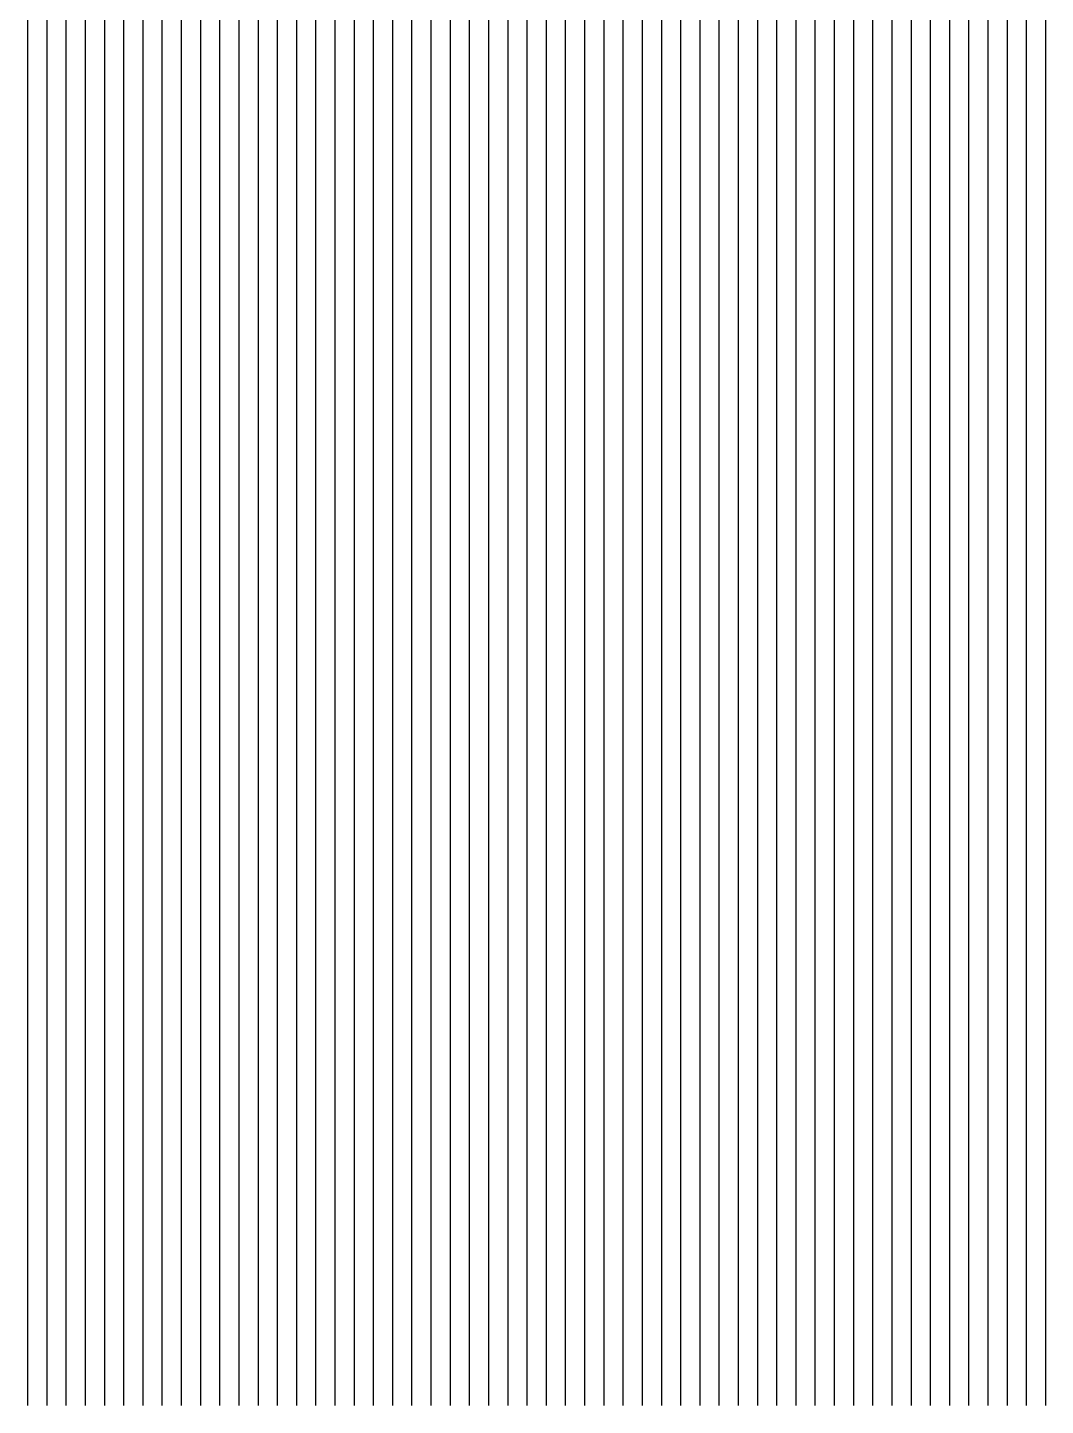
# Model space of a CAD drawing. Header units: millimetres. Extents: x -106 to 66, y -32 to 42.
# Drawn here: x 23 to 33.6, y -32.2 to -17.86 of the extents above; entities that cross this region are included whole.
import ezdxf

# ---------------------------------------------------------------- set-up
doc = ezdxf.new("R2010")
doc.units = ezdxf.units.MM
doc.layers.add('默认', color=18, linetype='Continuous', true_color=0x000000)

msp = doc.modelspace()

# ---------------------------------------------------------------- linework, layer by layer
at = {"layer": '默认'}
for points in [[(23, -0.621), (23, -32.2)], [(23.2, -0.65), (23.2, -32.2)], [(23.4, -0.681), (23.4, -32.2)], [(23.6, -0.715), (23.6, -32.2)], [(23.8, -0.752), (23.8, -32.2)], [(24, -0.792), (24, -32.2)], [(24.2, -0.837), (24.2, -32.2)], [(24.4, -0.887), (24.4, -32.2)], [(24.6, -0.943), (24.6, -32.2)], [(24.8, -1.005), (24.8, -32.2)], [(25, -1.075), (25, -32.2)], [(25.2, -1.153), (25.2, -32.2)], [(25.4, -1.24), (25.4, -32.2)], [(25.6, -1.34), (25.6, -32.2)], [(25.8, -1.453), (25.8, -32.2)], [(26, -1.604), (26, -32.2)], [(26.2, -1.738), (26.2, -32.2)], [(26.4, -1.88), (26.4, -32.2)], [(26.6, -2.051), (26.6, -32.2)], [(26.8, -2.252), (26.8, -32.2)], [(27, -2.464), (27, -32.2)], [(27.2, -2.689), (27.2, -32.2)], [(27.4, -2.931), (27.4, -32.2)], [(27.6, -3.18), (27.6, -32.2)], [(27.8, -3.44), (27.8, -32.2)], [(28, -3.71), (28, -32.2)], [(28.2, -3.99), (28.2, -32.2)], [(28.4, -4.278), (28.4, -32.2)], [(28.6, -4.575), (28.6, -32.2)], [(28.8, -4.881), (28.8, -32.2)], [(29, -5.195), (29, -32.2)], [(29.2, -5.517), (29.2, -32.2)], [(29.4, -5.847), (29.4, -32.2)], [(23, -6.176), (23, -32.2)], [(29.6, -6.184), (29.6, -32.2)], [(23.2, -6.363), (23.2, -32.2)], [(23.4, -6.558), (23.4, -32.2)], [(29.8, -6.527), (29.8, -32.2)], [(23.6, -6.763), (23.6, -32.2)], [(30, -6.877), (30, -32.2)], [(23.8, -6.978), (23.8, -32.2)], [(24, -7.203), (24, -32.2)], [(30.2, -7.233), (30.2, -32.2)], [(24.2, -7.438), (24.2, -32.2)], [(30.4, -7.592), (30.4, -32.2)], [(24.4, -7.682), (24.4, -32.2)], [(24.6, -7.936), (24.6, -32.2)], [(30.6, -7.955), (30.6, -32.2)], [(24.8, -8.197), (24.8, -32.2)], [(30.8, -8.319), (30.8, -32.2)], [(25, -8.466), (25, -32.2)], [(25.2, -8.741), (25.2, -32.2)], [(31, -8.683), (31, -32.2)], [(25.4, -9.022), (25.4, -32.2)], [(31.2, -9.046), (31.2, -32.2)], [(25.6, -9.307), (25.6, -32.2)], [(31.4, -9.406), (31.4, -32.2)], [(25.8, -9.595), (25.8, -32.2)], [(26, -9.887), (26, -32.2)], [(31.6, -9.761), (31.6, -32.2)], [(26.2, -10.179), (26.2, -32.2)], [(31.8, -10.108), (31.8, -32.2)], [(32, -10.445), (32, -32.2)], [(26.4, -10.473), (26.4, -32.2)], [(26.6, -10.766), (26.6, -32.2)], [(32.2, -10.771), (32.2, -32.2)], [(26.8, -11.057), (26.8, -32.2)], [(32.4, -11.083), (32.4, -32.2)], [(27, -11.346), (27, -32.2)], [(32.6, -11.381), (32.6, -32.2)], [(23, -11.607), (23, -32.2)], [(27.2, -11.631), (27.2, -32.2)], [(32.8, -11.662), (32.8, -32.2)], [(23.2, -11.819), (23.2, -32.2)], [(23.4, -12.031), (23.4, -32.2)], [(27.4, -11.912), (27.4, -32.2)], [(33, -11.928), (33, -32.2)], [(27.6, -12.186), (27.6, -32.2)], [(33.2, -12.178), (33.2, -32.2)], [(23.6, -12.242), (23.6, -32.2)], [(23.8, -12.452), (23.8, -32.2)], [(27.8, -12.452), (27.8, -32.2)], [(33.4, -12.413), (33.4, -32.2)], [(24, -12.66), (24, -32.2)], [(28, -12.708), (28, -32.2)], [(33.6, -12.634), (33.6, -32.2)], [(24.2, -12.865), (24.2, -32.2)], [(28.2, -12.953), (28.2, -32.2)], [(24.4, -13.066), (24.4, -32.2)], [(28.4, -13.186), (28.4, -32.2)], [(24.6, -13.264), (24.6, -32.2)], [(24.8, -13.457), (24.8, -32.2)], [(28.6, -13.406), (28.6, -32.2)], [(28.8, -13.615), (28.8, -32.2)], [(25, -13.645), (25, -32.2)], [(25.2, -13.827), (25.2, -32.2)], [(29, -13.813), (29, -32.2)], [(25.4, -14.004), (25.4, -32.2)], [(29.2, -14), (29.2, -32.2)], [(25.6, -14.175), (25.6, -32.2)], [(29.4, -14.179), (29.4, -32.2)], [(25.8, -14.34), (25.8, -32.2)], [(29.6, -14.348), (29.6, -32.2)], [(26, -14.499), (26, -32.2)], [(29.8, -14.508), (29.8, -32.2)], [(23, -14.765), (23, -32.2)], [(26.2, -14.651), (26.2, -32.2)], [(30, -14.661), (30, -32.2)], [(23.2, -14.9), (23.2, -32.2)], [(26.4, -14.799), (26.4, -32.2)], [(30.2, -14.807), (30.2, -32.2)], [(23.4, -15.032), (23.4, -32.2)], [(26.6, -14.94), (26.6, -32.2)], [(30.4, -14.946), (30.4, -32.2)], [(23.6, -15.16), (23.6, -32.2)], [(26.8, -15.076), (26.8, -32.2)], [(30.6, -15.079), (30.6, -32.2)], [(23.8, -15.284), (23.8, -32.2)], [(27, -15.207), (27, -32.2)], [(27.2, -15.332), (27.2, -32.2)], [(30.8, -15.206), (30.8, -32.2)], [(31, -15.328), (31, -32.2)], [(24, -15.405), (24, -32.2)], [(27.4, -15.453), (27.4, -32.2)], [(31.2, -15.444), (31.2, -32.2)], [(24.2, -15.523), (24.2, -32.2)], [(27.6, -15.568), (27.6, -32.2)], [(31.4, -15.556), (31.4, -32.2)], [(24.4, -15.637), (24.4, -32.2)], [(24.6, -15.748), (24.6, -32.2)], [(27.8, -15.68), (27.8, -32.2)], [(31.6, -15.663), (31.6, -32.2)], [(31.8, -15.765), (31.8, -32.2)], [(24.8, -15.855), (24.8, -32.2)], [(28, -15.787), (28, -32.2)], [(28.2, -15.89), (28.2, -32.2)], [(32, -15.863), (32, -32.2)], [(25, -15.959), (25, -32.2)], [(25.2, -16.061), (25.2, -32.2)], [(28.4, -15.989), (28.4, -32.2)], [(32.2, -15.958), (32.2, -32.2)], [(32.4, -16.048), (32.4, -32.2)], [(25.4, -16.159), (25.4, -32.2)], [(28.6, -16.085), (28.6, -32.2)], [(28.8, -16.177), (28.8, -32.2)], [(32.6, -16.135), (32.6, -32.2)], [(25.6, -16.255), (25.6, -32.2)], [(25.8, -16.347), (25.8, -32.2)], [(29, -16.267), (29, -32.2)], [(32.8, -16.218), (32.8, -32.2)], [(33, -16.299), (33, -32.2)], [(26, -16.438), (26, -32.2)], [(29.2, -16.353), (29.2, -32.2)], [(29.4, -16.437), (29.4, -32.2)], [(33.2, -16.376), (33.2, -32.2)], [(33.4, -16.45), (33.4, -32.2)], [(23, -16.523), (23, -32.2)], [(23.2, -16.616), (23.2, -32.2)], [(26.2, -16.526), (26.2, -32.2)], [(26.4, -16.611), (26.4, -32.2)], [(29.6, -16.518), (29.6, -32.2)], [(29.8, -16.597), (29.8, -32.2)], [(33.6, -16.522), (33.6, -32.2)], [(23.4, -16.707), (23.4, -32.2)], [(26.6, -16.695), (26.6, -32.2)], [(26.8, -16.776), (26.8, -32.2)], [(30, -16.674), (30, -32.2)], [(30.2, -16.748), (30.2, -32.2)], [(23.6, -16.796), (23.6, -32.2)], [(23.8, -16.883), (23.8, -32.2)], [(27, -16.856), (27, -32.2)], [(30.4, -16.82), (30.4, -32.2)], [(30.6, -16.89), (30.6, -32.2)], [(24, -16.969), (24, -32.2)], [(24.2, -17.053), (24.2, -32.2)], [(27.2, -16.933), (27.2, -32.2)], [(27.4, -17.009), (27.4, -32.2)], [(30.8, -16.959), (30.8, -32.2)], [(31, -17.025), (31, -32.2)], [(24.4, -17.135), (24.4, -32.2)], [(27.6, -17.083), (27.6, -32.2)], [(27.8, -17.156), (27.8, -32.2)], [(31.2, -17.09), (31.2, -32.2)], [(31.4, -17.153), (31.4, -32.2)], [(24.6, -17.216), (24.6, -32.2)], [(24.8, -17.296), (24.8, -32.2)], [(28, -17.227), (28, -32.2)], [(28.2, -17.297), (28.2, -32.2)], [(31.6, -17.214), (31.6, -32.2)], [(31.8, -17.273), (31.8, -32.2)], [(32, -17.331), (32, -32.2)], [(25, -17.374), (25, -32.2)], [(25.2, -17.451), (25.2, -32.2)], [(28.4, -17.365), (28.4, -32.2)], [(28.6, -17.432), (28.6, -32.2)], [(32.2, -17.388), (32.2, -32.2)], [(32.4, -17.443), (32.4, -32.2)], [(25.4, -17.527), (25.4, -32.2)], [(25.6, -17.602), (25.6, -32.2)], [(28.8, -17.497), (28.8, -32.2)], [(29, -17.562), (29, -32.2)], [(29.2, -17.625), (29.2, -32.2)], [(32.6, -17.496), (32.6, -32.2)], [(32.8, -17.549), (32.8, -32.2)], [(33, -17.599), (33, -32.2)], [(25.8, -17.675), (25.8, -32.2)], [(26, -17.748), (26, -32.2)], [(29.4, -17.687), (29.4, -32.2)], [(29.6, -17.748), (29.6, -32.2)], [(33.2, -17.649), (33.2, -32.2)], [(33.4, -17.697), (33.4, -32.2)], [(33.6, -17.744), (33.6, -32.2)], [(23, -17.884), (23, -32.2)], [(26.2, -17.819), (26.2, -32.2)], [(26.4, -17.889), (26.4, -32.2)], [(29.8, -17.808), (29.8, -32.2)], [(30, -17.867), (30, -32.2)], [(30.2, -17.924), (30.2, -32.2)], [(23.2, -17.966), (23.2, -32.2)], [(23.4, -18.047), (23.4, -32.2)], [(26.6, -17.959), (26.6, -32.2)], [(26.8, -18.027), (26.8, -32.2)], [(30.4, -17.981), (30.4, -32.2)], [(30.6, -18.036), (30.6, -32.2)], [(23.6, -18.126), (23.6, -32.2)], [(23.8, -18.205), (23.8, -32.2)], [(27, -18.095), (27, -32.2)], [(27.2, -18.161), (27.2, -32.2)], [(30.8, -18.091), (30.8, -32.2)], [(31, -18.145), (31, -32.2)], [(31.2, -18.197), (31.2, -32.2)], [(24, -18.282), (24, -32.2)], [(27.4, -18.227), (27.4, -32.2)], [(27.6, -18.291), (27.6, -32.2)], [(27.8, -18.355), (27.8, -32.2)], [(31.4, -18.249), (31.4, -32.2)], [(31.6, -18.299), (31.6, -32.2)], [(31.8, -18.349), (31.8, -32.2)], [(24.2, -18.359), (24.2, -32.2)], [(24.4, -18.434), (24.4, -32.2)], [(28, -18.417), (28, -32.2)], [(28.2, -18.479), (28.2, -32.2)], [(32, -18.398), (32, -32.2)], [(32.2, -18.445), (32.2, -32.2)], [(32.4, -18.492), (32.4, -32.2)], [(24.6, -18.508), (24.6, -32.2)], [(24.8, -18.582), (24.8, -32.2)], [(28.4, -18.539), (28.4, -32.2)], [(28.6, -18.599), (28.6, -32.2)], [(32.6, -18.537), (32.6, -32.2)], [(32.8, -18.581), (32.8, -32.2)], [(33, -18.625), (33, -32.2)], [(25, -18.654), (25, -32.2)], [(25.2, -18.725), (25.2, -32.2)], [(28.8, -18.657), (28.8, -32.2)], [(29, -18.715), (29, -32.2)], [(29.2, -18.771), (29.2, -32.2)], [(33.2, -18.667), (33.2, -32.2)], [(33.4, -18.708), (33.4, -32.2)], [(33.6, -18.748), (33.6, -32.2)], [(25.4, -18.795), (25.4, -32.2)], [(25.6, -18.863), (25.6, -32.2)], [(29.4, -18.827), (29.4, -32.2)], [(29.6, -18.881), (29.6, -32.2)], [(25.8, -18.931), (25.8, -32.2)], [(26, -18.998), (26, -32.2)], [(26.2, -19.063), (26.2, -32.2)], [(29.8, -18.934), (29.8, -32.2)], [(30, -18.986), (30, -32.2)], [(30.2, -19.037), (30.2, -32.2)], [(26.4, -19.127), (26.4, -32.2)], [(26.6, -19.19), (26.6, -32.2)], [(30.4, -19.088), (30.4, -32.2)], [(30.6, -19.137), (30.6, -32.2)], [(30.8, -19.185), (30.8, -32.2)], [(23, -19.235), (23, -32.2)], [(23.2, -19.31), (23.2, -32.2)], [(26.8, -19.252), (26.8, -32.2)], [(27, -19.313), (27, -32.2)], [(31, -19.232), (31, -32.2)], [(31.2, -19.277), (31.2, -32.2)], [(31.4, -19.322), (31.4, -32.2)], [(23.4, -19.385), (23.4, -32.2)], [(23.6, -19.458), (23.6, -32.2)], [(27.2, -19.373), (27.2, -32.2)], [(27.4, -19.432), (27.4, -32.2)], [(27.6, -19.489), (27.6, -32.2)], [(31.6, -19.366), (31.6, -32.2)], [(31.8, -19.409), (31.8, -32.2)], [(32, -19.45), (32, -32.2)], [(32.2, -19.491), (32.2, -32.2)], [(23.8, -19.53), (23.8, -32.2)], [(24, -19.6), (24, -32.2)], [(27.8, -19.546), (27.8, -32.2)], [(28, -19.601), (28, -32.2)], [(32.4, -19.531), (32.4, -32.2)], [(32.6, -19.569), (32.6, -32.2)], [(32.8, -19.607), (32.8, -32.2)], [(33, -19.643), (33, -32.2)], [(24.2, -19.67), (24.2, -32.2)], [(24.4, -19.738), (24.4, -32.2)], [(28.2, -19.655), (28.2, -32.2)], [(28.4, -19.708), (28.4, -32.2)], [(28.6, -19.76), (28.6, -32.2)], [(33.2, -19.678), (33.2, -32.2)], [(33.4, -19.712), (33.4, -32.2)], [(33.6, -19.745), (33.6, -32.2)], [(24.6, -19.805), (24.6, -32.2)], [(24.8, -19.87), (24.8, -32.2)], [(28.8, -19.811), (28.8, -32.2)], [(29, -19.861), (29, -32.2)], [(29.2, -19.91), (29.2, -32.2)], [(25, -19.935), (25, -32.2)], [(25.2, -19.998), (25.2, -32.2)], [(25.4, -20.06), (25.4, -32.2)], [(29.4, -19.957), (29.4, -32.2)], [(29.6, -20.004), (29.6, -32.2)], [(29.8, -20.05), (29.8, -32.2)], [(25.6, -20.121), (25.6, -32.2)], [(25.8, -20.18), (25.8, -32.2)], [(30, -20.094), (30, -32.2)], [(30.2, -20.138), (30.2, -32.2)], [(30.4, -20.18), (30.4, -32.2)], [(26, -20.239), (26, -32.2)], [(26.2, -20.296), (26.2, -32.2)], [(26.4, -20.352), (26.4, -32.2)], [(30.6, -20.221), (30.6, -32.2)], [(30.8, -20.262), (30.8, -32.2)], [(31, -20.301), (31, -32.2)], [(31.2, -20.339), (31.2, -32.2)], [(26.6, -20.407), (26.6, -32.2)], [(26.8, -20.461), (26.8, -32.2)], [(31.4, -20.376), (31.4, -32.2)], [(31.6, -20.412), (31.6, -32.2)], [(31.8, -20.447), (31.8, -32.2)], [(32, -20.481), (32, -32.2)], [(23, -20.575), (23, -32.2)], [(23.2, -20.642), (23.2, -32.2)], [(27, -20.513), (27, -32.2)], [(27.2, -20.564), (27.2, -32.2)], [(27.4, -20.615), (27.4, -32.2)], [(32.2, -20.514), (32.2, -32.2)], [(32.4, -20.546), (32.4, -32.2)], [(32.6, -20.577), (32.6, -32.2)], [(32.8, -20.607), (32.8, -32.2)], [(33, -20.636), (33, -32.2)], [(23.4, -20.707), (23.4, -32.2)], [(23.6, -20.771), (23.6, -32.2)], [(27.6, -20.664), (27.6, -32.2)], [(27.8, -20.712), (27.8, -32.2)], [(28, -20.759), (28, -32.2)], [(33.2, -20.663), (33.2, -32.2)], [(33.4, -20.69), (33.4, -32.2)], [(33.6, -20.715), (33.6, -32.2)], [(23.8, -20.834), (23.8, -32.2)], [(24, -20.896), (24, -32.2)], [(28.2, -20.804), (28.2, -32.2)], [(28.4, -20.849), (28.4, -32.2)], [(28.6, -20.893), (28.6, -32.2)], [(28.8, -20.935), (28.8, -32.2)], [(24.2, -20.956), (24.2, -32.2)], [(24.4, -21.015), (24.4, -32.2)], [(24.6, -21.073), (24.6, -32.2)], [(29, -20.977), (29, -32.2)], [(29.2, -21.017), (29.2, -32.2)], [(29.4, -21.057), (29.4, -32.2)], [(24.8, -21.129), (24.8, -32.2)], [(25, -21.184), (25, -32.2)], [(29.6, -21.095), (29.6, -32.2)], [(29.8, -21.132), (29.8, -32.2)], [(30, -21.168), (30, -32.2)], [(30.2, -21.204), (30.2, -32.2)], [(25.2, -21.238), (25.2, -32.2)], [(25.4, -21.291), (25.4, -32.2)], [(25.6, -21.343), (25.6, -32.2)], [(30.4, -21.238), (30.4, -32.2)], [(30.6, -21.271), (30.6, -32.2)], [(30.8, -21.303), (30.8, -32.2)], [(31, -21.334), (31, -32.2)], [(31.2, -21.364), (31.2, -32.2)], [(25.8, -21.393), (25.8, -32.2)], [(26, -21.443), (26, -32.2)], [(26.2, -21.491), (26.2, -32.2)], [(31.4, -21.393), (31.4, -32.2)], [(31.6, -21.421), (31.6, -32.2)], [(31.8, -21.448), (31.8, -32.2)], [(32, -21.474), (32, -32.2)], [(32.2, -21.499), (32.2, -32.2)], [(26.4, -21.537), (26.4, -32.2)], [(26.6, -21.583), (26.6, -32.2)], [(26.8, -21.628), (26.8, -32.2)], [(32.4, -21.523), (32.4, -32.2)], [(32.6, -21.546), (32.6, -32.2)], [(32.8, -21.568), (32.8, -32.2)], [(33, -21.589), (33, -32.2)], [(33.2, -21.608), (33.2, -32.2)], [(33.4, -21.627), (33.4, -32.2)], [(33.6, -21.645), (33.6, -32.2)], [(27, -21.671), (27, -32.2)], [(27.2, -21.714), (27.2, -32.2)], [(27.4, -21.755), (27.4, -32.2)], [(27.6, -21.795), (27.6, -32.2)], [(23, -21.869), (23, -32.2)], [(23.2, -21.925), (23.2, -32.2)], [(27.8, -21.834), (27.8, -32.2)], [(28, -21.872), (28, -32.2)], [(28.2, -21.909), (28.2, -32.2)], [(23.4, -21.981), (23.4, -32.2)], [(23.6, -22.035), (23.6, -32.2)], [(28.4, -21.945), (28.4, -32.2)], [(28.6, -21.98), (28.6, -32.2)], [(28.8, -22.013), (28.8, -32.2)], [(29, -22.046), (29, -32.2)], [(29.2, -22.078), (29.2, -32.2)], [(23.8, -22.088), (23.8, -32.2)], [(24, -22.14), (24, -32.2)], [(24.2, -22.19), (24.2, -32.2)], [(29.4, -22.109), (29.4, -32.2)], [(29.6, -22.138), (29.6, -32.2)], [(29.8, -22.167), (29.8, -32.2)], [(30, -22.195), (30, -32.2)], [(30.2, -22.221), (30.2, -32.2)], [(24.4, -22.239), (24.4, -32.2)], [(24.6, -22.287), (24.6, -32.2)], [(24.8, -22.334), (24.8, -32.2)], [(30.4, -22.247), (30.4, -32.2)], [(30.6, -22.272), (30.6, -32.2)], [(30.8, -22.295), (30.8, -32.2)], [(31, -22.318), (31, -32.2)], [(31.2, -22.34), (31.2, -32.2)], [(31.4, -22.36), (31.4, -32.2)], [(25, -22.38), (25, -32.2)], [(25.2, -22.424), (25.2, -32.2)], [(25.4, -22.467), (25.4, -32.2)], [(25.6, -22.509), (25.6, -32.2)], [(31.6, -22.38), (31.6, -32.2)], [(31.8, -22.399), (31.8, -32.2)], [(32, -22.417), (32, -32.2)], [(32.2, -22.433), (32.2, -32.2)], [(32.4, -22.449), (32.4, -32.2)], [(32.6, -22.464), (32.6, -32.2)], [(32.8, -22.477), (32.8, -32.2)], [(33, -22.49), (33, -32.2)], [(33.2, -22.502), (33.2, -32.2)], [(33.4, -22.512), (33.4, -32.2)], [(25.8, -22.55), (25.8, -32.2)], [(26, -22.59), (26, -32.2)], [(26.2, -22.628), (26.2, -32.2)], [(33.6, -22.522), (33.6, -32.2)], [(26.4, -22.666), (26.4, -32.2)], [(26.6, -22.702), (26.6, -32.2)], [(26.8, -22.737), (26.8, -32.2)], [(27, -22.772), (27, -32.2)], [(27.2, -22.805), (27.2, -32.2)], [(27.4, -22.837), (27.4, -32.2)], [(27.6, -22.868), (27.6, -32.2)], [(27.8, -22.898), (27.8, -32.2)], [(28, -22.927), (28, -32.2)], [(28.2, -22.954), (28.2, -32.2)], [(28.4, -22.981), (28.4, -32.2)], [(28.6, -23.007), (28.6, -32.2)], [(28.8, -23.032), (28.8, -32.2)], [(29, -23.056), (29, -32.2)], [(29.2, -23.079), (29.2, -32.2)], [(23, -23.091), (23, -32.2)], [(23.2, -23.138), (23.2, -32.2)], [(23.4, -23.183), (23.4, -32.2)], [(23.6, -23.227), (23.6, -32.2)], [(29.4, -23.101), (29.4, -32.2)], [(29.6, -23.122), (29.6, -32.2)], [(29.8, -23.141), (29.8, -32.2)], [(30, -23.16), (30, -32.2)], [(30.2, -23.178), (30.2, -32.2)], [(30.4, -23.195), (30.4, -32.2)], [(30.6, -23.211), (30.6, -32.2)], [(30.8, -23.226), (30.8, -32.2)], [(23.8, -23.27), (23.8, -32.2)], [(24, -23.312), (24, -32.2)], [(24.2, -23.353), (24.2, -32.2)], [(31, -23.241), (31, -32.2)], [(31.2, -23.254), (31.2, -32.2)], [(31.4, -23.266), (31.4, -32.2)], [(31.6, -23.277), (31.6, -32.2)], [(31.8, -23.287), (31.8, -32.2)], [(32, -23.297), (32, -32.2)], [(32.2, -23.305), (32.2, -32.2)], [(32.4, -23.312), (32.4, -32.2)], [(32.6, -23.318), (32.6, -32.2)], [(32.8, -23.324), (32.8, -32.2)], [(33, -23.328), (33, -32.2)], [(33.2, -23.332), (33.2, -32.2)], [(33.4, -23.334), (33.4, -32.2)], [(33.6, -23.335), (33.6, -32.2)], [(24.4, -23.392), (24.4, -32.2)], [(24.6, -23.43), (24.6, -32.2)], [(24.8, -23.467), (24.8, -32.2)], [(25, -23.503), (25, -32.2)], [(25.2, -23.538), (25.2, -32.2)], [(25.4, -23.571), (25.4, -32.2)], [(25.6, -23.604), (25.6, -32.2)], [(25.8, -23.635), (25.8, -32.2)], [(26, -23.665), (26, -32.2)], [(26.2, -23.694), (26.2, -32.2)], [(26.4, -23.723), (26.4, -32.2)], [(26.6, -23.75), (26.6, -32.2)], [(26.8, -23.775), (26.8, -32.2)], [(27, -23.8), (27, -32.2)], [(27.2, -23.824), (27.2, -32.2)], [(27.4, -23.847), (27.4, -32.2)], [(27.6, -23.869), (27.6, -32.2)], [(27.8, -23.889), (27.8, -32.2)], [(28, -23.909), (28, -32.2)], [(28.2, -23.928), (28.2, -32.2)], [(28.4, -23.946), (28.4, -32.2)], [(28.6, -23.962), (28.6, -32.2)], [(28.8, -23.978), (28.8, -32.2)], [(29, -23.993), (29, -32.2)], [(29.2, -24.007), (29.2, -32.2)], [(29.4, -24.02), (29.4, -32.2)], [(29.6, -24.032), (29.6, -32.2)], [(29.8, -24.043), (29.8, -32.2)], [(30, -24.053), (30, -32.2)], [(30.2, -24.062), (30.2, -32.2)], [(30.4, -24.07), (30.4, -32.2)], [(30.6, -24.077), (30.6, -32.2)], [(30.8, -24.083), (30.8, -32.2)], [(31, -24.089), (31, -32.2)], [(33, -24.09), (33, -32.2)], [(33.2, -24.085), (33.2, -32.2)], [(33.4, -24.079), (33.4, -32.2)], [(33.6, -24.072), (33.6, -32.2)], [(23, -24.225), (23, -32.2)], [(31.2, -24.093), (31.2, -32.2)], [(31.4, -24.097), (31.4, -32.2)], [(31.6, -24.099), (31.6, -32.2)], [(31.8, -24.101), (31.8, -32.2)], [(32, -24.101), (32, -32.2)], [(32.2, -24.101), (32.2, -32.2)], [(32.4, -24.1), (32.4, -32.2)], [(32.6, -24.097), (32.6, -32.2)], [(32.8, -24.094), (32.8, -32.2)], [(23.2, -24.262), (23.2, -32.2)], [(23.4, -24.298), (23.4, -32.2)], [(23.6, -24.332), (23.6, -32.2)], [(23.8, -24.365), (23.8, -32.2)], [(24, -24.397), (24, -32.2)], [(24.2, -24.428), (24.2, -32.2)], [(24.4, -24.458), (24.4, -32.2)], [(24.6, -24.487), (24.6, -32.2)], [(24.8, -24.514), (24.8, -32.2)], [(25, -24.54), (25, -32.2)], [(25.2, -24.566), (25.2, -32.2)], [(25.4, -24.59), (25.4, -32.2)], [(25.6, -24.613), (25.6, -32.2)], [(25.8, -24.635), (25.8, -32.2)], [(26, -24.656), (26, -32.2)], [(26.2, -24.675), (26.2, -32.2)], [(26.4, -24.694), (26.4, -32.2)], [(26.6, -24.712), (26.6, -32.2)], [(26.8, -24.728), (26.8, -32.2)], [(27, -24.744), (27, -32.2)], [(27.2, -24.759), (27.2, -32.2)], [(27.4, -24.772), (27.4, -32.2)], [(27.6, -24.785), (27.6, -32.2)], [(27.8, -24.796), (27.8, -32.2)], [(28, -24.807), (28, -32.2)], [(32.4, -24.801), (32.4, -32.2)], [(32.6, -24.79), (32.6, -32.2)], [(32.8, -24.779), (32.8, -32.2)], [(33, -24.766), (33, -32.2)], [(33.2, -24.752), (33.2, -32.2)], [(33.4, -24.738), (33.4, -32.2)], [(33.6, -24.723), (33.6, -32.2)], [(28.2, -24.816), (28.2, -32.2)], [(28.4, -24.825), (28.4, -32.2)], [(28.6, -24.833), (28.6, -32.2)], [(28.8, -24.839), (28.8, -32.2)], [(29, -24.845), (29, -32.2)], [(29.2, -24.85), (29.2, -32.2)], [(29.4, -24.854), (29.4, -32.2)], [(29.6, -24.857), (29.6, -32.2)], [(29.8, -24.859), (29.8, -32.2)], [(30, -24.86), (30, -32.2)], [(30.2, -24.86), (30.2, -32.2)], [(30.4, -24.859), (30.4, -32.2)], [(30.6, -24.857), (30.6, -32.2)], [(30.8, -24.855), (30.8, -32.2)], [(31, -24.851), (31, -32.2)], [(31.2, -24.847), (31.2, -32.2)], [(31.4, -24.841), (31.4, -32.2)], [(31.6, -24.835), (31.6, -32.2)], [(31.8, -24.828), (31.8, -32.2)], [(32, -24.82), (32, -32.2)], [(32.2, -24.811), (32.2, -32.2)], [(23, -25.255), (23, -32.2)], [(23.2, -25.282), (23.2, -32.2)], [(23.4, -25.309), (23.4, -32.2)], [(23.6, -25.334), (23.6, -32.2)], [(23.8, -25.358), (23.8, -32.2)], [(24, -25.38), (24, -32.2)], [(32.8, -25.373), (32.8, -32.2)], [(33, -25.353), (33, -32.2)], [(33.2, -25.331), (33.2, -32.2)], [(33.4, -25.309), (33.4, -32.2)], [(33.6, -25.285), (33.6, -32.2)], [(24.2, -25.402), (24.2, -32.2)], [(24.4, -25.423), (24.4, -32.2)], [(24.6, -25.442), (24.6, -32.2)], [(24.8, -25.46), (24.8, -32.2)], [(25, -25.477), (25, -32.2)], [(25.2, -25.493), (25.2, -32.2)], [(25.4, -25.508), (25.4, -32.2)], [(25.6, -25.522), (25.6, -32.2)], [(31, -25.521), (31, -32.2)], [(31.2, -25.508), (31.2, -32.2)], [(31.4, -25.494), (31.4, -32.2)], [(31.6, -25.479), (31.6, -32.2)], [(31.8, -25.464), (31.8, -32.2)], [(32, -25.448), (32, -32.2)], [(32.2, -25.43), (32.2, -32.2)], [(32.4, -25.412), (32.4, -32.2)], [(32.6, -25.393), (32.6, -32.2)], [(25.8, -25.535), (25.8, -32.2)], [(26, -25.547), (26, -32.2)], [(26.2, -25.558), (26.2, -32.2)], [(26.4, -25.567), (26.4, -32.2)], [(26.6, -25.576), (26.6, -32.2)], [(26.8, -25.583), (26.8, -32.2)], [(27, -25.59), (27, -32.2)], [(27.2, -25.595), (27.2, -32.2)], [(27.4, -25.6), (27.4, -32.2)], [(27.6, -25.604), (27.6, -32.2)], [(27.8, -25.606), (27.8, -32.2)], [(28, -25.608), (28, -32.2)], [(28.2, -25.608), (28.2, -32.2)], [(28.4, -25.608), (28.4, -32.2)], [(28.6, -25.607), (28.6, -32.2)], [(28.8, -25.605), (28.8, -32.2)], [(29, -25.602), (29, -32.2)], [(29.2, -25.598), (29.2, -32.2)], [(29.4, -25.593), (29.4, -32.2)], [(29.6, -25.587), (29.6, -32.2)], [(29.8, -25.58), (29.8, -32.2)], [(30, -25.572), (30, -32.2)], [(30.2, -25.564), (30.2, -32.2)], [(30.4, -25.554), (30.4, -32.2)], [(30.6, -25.544), (30.6, -32.2)], [(30.8, -25.533), (30.8, -32.2)], [(33.4, -25.788), (33.4, -32.2)], [(33.6, -25.757), (33.6, -32.2)], [(32.2, -25.955), (32.2, -32.2)], [(32.4, -25.929), (32.4, -32.2)], [(32.6, -25.903), (32.6, -32.2)], [(32.8, -25.875), (32.8, -32.2)], [(33, -25.847), (33, -32.2)], [(33.2, -25.818), (33.2, -32.2)], [(31, -26.093), (31, -32.2)], [(31.2, -26.072), (31.2, -32.2)], [(31.4, -26.05), (31.4, -32.2)], [(31.6, -26.028), (31.6, -32.2)], [(31.8, -26.004), (31.8, -32.2)], [(32, -25.98), (32, -32.2)], [(23, -26.163), (23, -32.2)], [(23.2, -26.182), (23.2, -32.2)], [(23.4, -26.2), (23.4, -32.2)], [(23.6, -26.216), (23.6, -32.2)], [(23.8, -26.232), (23.8, -32.2)], [(29.2, -26.243), (29.2, -32.2)], [(29.4, -26.229), (29.4, -32.2)], [(29.6, -26.215), (29.6, -32.2)], [(29.8, -26.2), (29.8, -32.2)], [(30, -26.185), (30, -32.2)], [(30.2, -26.168), (30.2, -32.2)], [(30.4, -26.15), (30.4, -32.2)], [(30.6, -26.132), (30.6, -32.2)], [(30.8, -26.113), (30.8, -32.2)], [(33.2, -26.211), (33.2, -32.2)], [(33.4, -26.174), (33.4, -32.2)], [(33.6, -26.136), (33.6, -32.2)], [(24, -26.246), (24, -32.2)], [(24.2, -26.259), (24.2, -32.2)], [(24.4, -26.271), (24.4, -32.2)], [(24.6, -26.282), (24.6, -32.2)], [(24.8, -26.291), (24.8, -32.2)], [(25, -26.3), (25, -32.2)], [(25.2, -26.307), (25.2, -32.2)], [(25.4, -26.313), (25.4, -32.2)], [(25.6, -26.319), (25.6, -32.2)], [(25.8, -26.323), (25.8, -32.2)], [(26, -26.326), (26, -32.2)], [(26.2, -26.328), (26.2, -32.2)], [(26.4, -26.33), (26.4, -32.2)], [(26.6, -26.33), (26.6, -32.2)], [(26.8, -26.329), (26.8, -32.2)], [(27, -26.327), (27, -32.2)], [(27.2, -26.324), (27.2, -32.2)], [(27.4, -26.32), (27.4, -32.2)], [(27.6, -26.315), (27.6, -32.2)], [(27.8, -26.309), (27.8, -32.2)], [(28, -26.303), (28, -32.2)], [(28.2, -26.295), (28.2, -32.2)], [(28.4, -26.286), (28.4, -32.2)], [(28.6, -26.277), (28.6, -32.2)], [(28.8, -26.266), (28.8, -32.2)], [(29, -26.255), (29, -32.2)], [(32.2, -26.382), (32.2, -32.2)], [(32.4, -26.349), (32.4, -32.2)], [(32.6, -26.316), (32.6, -32.2)], [(32.8, -26.282), (32.8, -32.2)], [(33, -26.246), (33, -32.2)], [(33.4, -26.342), (33.4, -32.2)], [(33.6, -26.278), (33.6, -32.2)], [(31.4, -26.506), (31.4, -32.2)], [(31.6, -26.476), (31.6, -32.2)], [(31.8, -26.446), (31.8, -32.2)], [(32, -26.414), (32, -32.2)], [(33, -26.468), (33, -32.2)], [(33.2, -26.405), (33.2, -32.2)], [(33.2, -26.507), (33.2, -32.2)], [(33.4, -26.464), (33.4, -32.2)], [(33.6, -26.421), (33.6, -32.2)], [(30.2, -26.667), (30.2, -32.2)], [(30.4, -26.642), (30.4, -32.2)], [(30.6, -26.617), (30.6, -32.2)], [(30.8, -26.59), (30.8, -32.2)], [(31, -26.563), (31, -32.2)], [(31.2, -26.535), (31.2, -32.2)], [(32.4, -26.652), (32.4, -32.2)], [(32.4, -26.67), (32.4, -32.2)], [(32.6, -26.592), (32.6, -32.2)], [(32.6, -26.631), (32.6, -32.2)], [(32.8, -26.53), (32.8, -32.2)], [(32.8, -26.59), (32.8, -32.2)], [(33, -26.549), (33, -32.2)], [(33.4, -26.64), (33.4, -32.2)], [(33.4, -26.659), (33.4, -32.2)], [(33.6, -26.58), (33.6, -32.2)], [(33.6, -26.61), (33.6, -32.2)], [(29, -26.799), (29, -32.2)], [(29.2, -26.779), (29.2, -32.2)], [(29.4, -26.758), (29.4, -32.2)], [(29.6, -26.737), (29.6, -32.2)], [(29.8, -26.715), (29.8, -32.2)], [(30, -26.691), (30, -32.2)], [(31.8, -26.785), (31.8, -32.2)], [(32, -26.748), (32, -32.2)], [(32, -26.772), (32, -32.2)], [(32.2, -26.709), (32.2, -32.2)], [(32.2, -26.712), (32.2, -32.2)], [(32.8, -26.8), (32.8, -32.2)], [(32.8, -26.816), (32.8, -32.2)], [(33, -26.754), (33, -32.2)], [(33, -26.758), (33, -32.2)], [(33.2, -26.699), (33.2, -32.2)], [(33.2, -26.706), (33.2, -32.2)], [(33.2, -26.81), (33.2, -32.2)], [(33.2, -26.816), (33.2, -32.2)], [(33.4, -26.757), (33.4, -32.2)], [(33.4, -26.76), (33.4, -32.2)], [(33.6, -26.704), (33.6, -32.2)], [(33.6, -26.705), (33.6, -32.2)], [(23, -26.939), (23, -32.2)], [(23.2, -26.95), (23.2, -32.2)], [(26.8, -26.957), (26.8, -32.2)], [(27, -26.947), (27, -32.2)], [(27.2, -26.936), (27.2, -32.2)], [(27.4, -26.925), (27.4, -32.2)], [(27.6, -26.912), (27.6, -32.2)], [(27.8, -26.899), (27.8, -32.2)], [(28, -26.885), (28, -32.2)], [(28.2, -26.869), (28.2, -32.2)], [(28.4, -26.853), (28.4, -32.2)], [(28.6, -26.836), (28.6, -32.2)], [(28.8, -26.818), (28.8, -32.2)], [(31, -26.928), (31, -32.2)], [(31.2, -26.894), (31.2, -32.2)], [(31.4, -26.858), (31.4, -32.2)], [(31.4, -26.946), (31.4, -32.2)], [(31.6, -26.822), (31.6, -32.2)], [(31.6, -26.889), (31.6, -32.2)], [(31.8, -26.831), (31.8, -32.2)], [(32.2, -26.936), (32.2, -32.2)], [(32.4, -26.891), (32.4, -32.2)], [(32.4, -26.93), (32.4, -32.2)], [(32.6, -26.846), (32.6, -32.2)], [(32.6, -26.873), (32.6, -32.2)], [(32.8, -26.912), (32.8, -32.2)], [(32.8, -26.926), (32.8, -32.2)], [(33, -26.861), (33, -32.2)], [(33, -26.871), (33, -32.2)], [(23.4, -26.96), (23.4, -32.2)], [(23.6, -26.969), (23.6, -32.2)], [(23.8, -26.976), (23.8, -32.2)], [(24, -26.983), (24, -32.2)], [(24.2, -26.988), (24.2, -32.2)], [(24.4, -26.992), (24.4, -32.2)], [(24.6, -26.995), (24.6, -32.2)], [(24.8, -26.997), (24.8, -32.2)], [(25, -26.997), (25, -32.2)], [(25.2, -26.997), (25.2, -32.2)], [(25.4, -26.996), (25.4, -32.2)], [(25.6, -26.993), (25.6, -32.2)], [(25.8, -26.99), (25.8, -32.2)], [(26, -26.985), (26, -32.2)], [(26.2, -26.98), (26.2, -32.2)], [(26.4, -26.973), (26.4, -32.2)], [(26.6, -26.965), (26.6, -32.2)], [(30, -27.089), (30, -32.2)], [(30.2, -27.059), (30.2, -32.2)], [(30.4, -27.027), (30.4, -32.2)], [(30.6, -26.995), (30.6, -32.2)], [(30.8, -26.962), (30.8, -32.2)], [(31, -27.059), (31, -32.2)], [(31.2, -27.003), (31.2, -32.2)], [(31.6, -27.065), (31.6, -32.2)], [(31.8, -27.022), (31.8, -32.2)], [(31.8, -27.097), (31.8, -32.2)], [(32, -26.979), (32, -32.2)], [(32, -27.042), (32, -32.2)], [(32.2, -26.986), (32.2, -32.2)], [(32.2, -27.061), (32.2, -32.2)], [(32.2, -27.086), (32.2, -32.2)], [(32.4, -27.012), (32.4, -32.2)], [(32.4, -27.033), (32.4, -32.2)], [(32.6, -26.962), (32.6, -32.2)], [(32.6, -26.98), (32.6, -32.2)], [(29, -27.23), (29, -32.2)], [(29.2, -27.204), (29.2, -32.2)], [(29.4, -27.176), (29.4, -32.2)], [(29.6, -27.148), (29.6, -32.2)], [(29.8, -27.119), (29.8, -32.2)], [(30.4, -27.222), (30.4, -32.2)], [(30.6, -27.168), (30.6, -32.2)], [(30.8, -27.114), (30.8, -32.2)], [(30.8, -27.227), (30.8, -32.2)], [(31, -27.187), (31, -32.2)], [(31.2, -27.147), (31.2, -32.2)], [(31.4, -27.106), (31.4, -32.2)], [(31.4, -27.205), (31.4, -32.2)], [(31.6, -27.151), (31.6, -32.2)], [(31.6, -27.204), (31.6, -32.2)], [(31.6, -27.24), (31.6, -32.2)], [(31.8, -27.157), (31.8, -32.2)], [(31.8, -27.189), (31.8, -32.2)], [(32, -27.109), (32, -32.2)], [(32, -27.138), (32, -32.2)], [(27.8, -27.37), (27.8, -32.2)], [(28, -27.349), (28, -32.2)], [(28.2, -27.327), (28.2, -32.2)], [(28.4, -27.304), (28.4, -32.2)], [(28.6, -27.28), (28.6, -32.2)], [(28.8, -27.256), (28.8, -32.2)], [(29.8, -27.379), (29.8, -32.2)], [(30, -27.327), (30, -32.2)], [(30, -27.377), (30, -32.2)], [(30.2, -27.275), (30.2, -32.2)], [(30.2, -27.34), (30.2, -32.2)], [(30.4, -27.303), (30.4, -32.2)], [(30.6, -27.265), (30.6, -32.2)], [(30.8, -27.361), (30.8, -32.2)], [(30.8, -27.384), (30.8, -32.2)], [(31, -27.31), (31, -32.2)], [(31, -27.34), (31, -32.2)], [(31, -27.388), (31, -32.2)], [(31.2, -27.258), (31.2, -32.2)], [(31.2, -27.295), (31.2, -32.2)], [(31.2, -27.339), (31.2, -32.2)], [(31.4, -27.25), (31.4, -32.2)], [(31.4, -27.29), (31.4, -32.2)], [(25.8, -27.53), (25.8, -32.2)], [(26, -27.518), (26, -32.2)], [(26.2, -27.506), (26.2, -32.2)], [(26.4, -27.492), (26.4, -32.2)], [(26.6, -27.478), (26.6, -32.2)], [(26.8, -27.462), (26.8, -32.2)], [(27, -27.446), (27, -32.2)], [(27.2, -27.428), (27.2, -32.2)], [(27.4, -27.41), (27.4, -32.2)], [(27.6, -27.391), (27.6, -32.2)], [(29.2, -27.514), (29.2, -32.2)], [(29.2, -27.528), (29.2, -32.2)], [(29.4, -27.479), (29.4, -32.2)], [(29.4, -27.481), (29.4, -32.2)], [(29.6, -27.429), (29.6, -32.2)], [(29.6, -27.447), (29.6, -32.2)], [(29.8, -27.412), (29.8, -32.2)], [(30.2, -27.512), (30.2, -32.2)], [(30.2, -27.512), (30.2, -32.2)], [(30.4, -27.462), (30.4, -32.2)], [(30.4, -27.471), (30.4, -32.2)], [(30.4, -27.53), (30.4, -32.2)], [(30.6, -27.412), (30.6, -32.2)], [(30.6, -27.428), (30.6, -32.2)], [(30.6, -27.483), (30.6, -32.2)], [(30.8, -27.436), (30.8, -32.2)], [(23, -27.576), (23, -32.2)], [(23.2, -27.58), (23.2, -32.2)], [(23.4, -27.583), (23.4, -32.2)], [(23.6, -27.585), (23.6, -32.2)], [(23.8, -27.585), (23.8, -32.2)], [(24, -27.585), (24, -32.2)], [(24.2, -27.583), (24.2, -32.2)], [(24.4, -27.58), (24.4, -32.2)], [(24.6, -27.576), (24.6, -32.2)], [(24.8, -27.571), (24.8, -32.2)], [(25, -27.565), (25, -32.2)], [(25.2, -27.558), (25.2, -32.2)], [(25.4, -27.55), (25.4, -32.2)], [(25.6, -27.54), (25.6, -32.2)], [(28.2, -27.667), (28.2, -32.2)], [(28.4, -27.638), (28.4, -32.2)], [(28.6, -27.608), (28.6, -32.2)], [(28.6, -27.669), (28.6, -32.2)], [(28.8, -27.578), (28.8, -32.2)], [(28.8, -27.623), (28.8, -32.2)], [(29, -27.546), (29, -32.2)], [(29, -27.576), (29, -32.2)], [(29.4, -27.673), (29.4, -32.2)], [(29.6, -27.634), (29.6, -32.2)], [(29.6, -27.656), (29.6, -32.2)], [(29.8, -27.594), (29.8, -32.2)], [(29.8, -27.609), (29.8, -32.2)], [(29.8, -27.665), (29.8, -32.2)], [(30, -27.554), (30, -32.2)], [(30, -27.561), (30, -32.2)], [(30, -27.621), (30, -32.2)], [(30.2, -27.576), (30.2, -32.2)], [(27.2, -27.798), (27.2, -32.2)], [(27.4, -27.773), (27.4, -32.2)], [(27.6, -27.748), (27.6, -32.2)], [(27.8, -27.722), (27.8, -32.2)], [(28, -27.695), (28, -32.2)], [(28, -27.802), (28, -32.2)], [(28.2, -27.759), (28.2, -32.2)], [(28.4, -27.714), (28.4, -32.2)], [(28.6, -27.82), (28.6, -32.2)], [(28.8, -27.784), (28.8, -32.2)], [(29, -27.748), (29, -32.2)], [(29, -27.793), (29, -32.2)], [(29.2, -27.711), (29.2, -32.2)], [(29.2, -27.748), (29.2, -32.2)], [(29.2, -27.794), (29.2, -32.2)], [(29.4, -27.702), (29.4, -32.2)], [(29.4, -27.752), (29.4, -32.2)], [(29.6, -27.709), (29.6, -32.2)], [(25.6, -27.958), (25.6, -32.2)], [(25.8, -27.941), (25.8, -32.2)], [(26, -27.924), (26, -32.2)], [(26.2, -27.905), (26.2, -32.2)], [(26.4, -27.886), (26.4, -32.2)], [(26.6, -27.865), (26.6, -32.2)], [(26.8, -27.844), (26.8, -32.2)], [(27, -27.821), (27, -32.2)], [(27.4, -27.928), (27.4, -32.2)], [(27.6, -27.887), (27.6, -32.2)], [(27.8, -27.845), (27.8, -32.2)], [(27.8, -27.954), (27.8, -32.2)], [(28, -27.921), (28, -32.2)], [(28.2, -27.888), (28.2, -32.2)], [(28.4, -27.855), (28.4, -32.2)], [(28.4, -27.923), (28.4, -32.2)], [(28.4, -27.955), (28.4, -32.2)], [(28.6, -27.88), (28.6, -32.2)], [(28.6, -27.916), (28.6, -32.2)], [(28.8, -27.837), (28.8, -32.2)], [(28.8, -27.876), (28.8, -32.2)], [(29, -27.835), (29, -32.2)], [(23, -28.072), (23, -32.2)], [(23.2, -28.07), (23.2, -32.2)], [(23.4, -28.067), (23.4, -32.2)], [(23.6, -28.063), (23.6, -32.2)], [(23.8, -28.057), (23.8, -32.2)], [(24, -28.051), (24, -32.2)], [(24.2, -28.043), (24.2, -32.2)], [(24.4, -28.034), (24.4, -32.2)], [(24.6, -28.024), (24.6, -32.2)], [(24.8, -28.013), (24.8, -32.2)], [(25, -28.001), (25, -32.2)], [(25.2, -27.987), (25.2, -32.2)], [(25.4, -27.973), (25.4, -32.2)], [(26.6, -28.082), (26.6, -32.2)], [(26.8, -28.045), (26.8, -32.2)], [(26.8, -28.101), (26.8, -32.2)], [(27, -28.007), (27, -32.2)], [(27, -28.073), (27, -32.2)], [(27.2, -27.968), (27.2, -32.2)], [(27.2, -28.045), (27.2, -32.2)], [(27.4, -28.015), (27.4, -32.2)], [(27.6, -27.985), (27.6, -32.2)], [(27.6, -28.084), (27.6, -32.2)], [(27.6, -28.102), (27.6, -32.2)], [(27.8, -28.045), (27.8, -32.2)], [(27.8, -28.066), (27.8, -32.2)], [(28, -28.005), (28, -32.2)], [(28, -28.03), (28, -32.2)], [(28.2, -27.964), (28.2, -32.2)], [(28.2, -27.993), (28.2, -32.2)], [(25.6, -28.246), (25.6, -32.2)], [(25.8, -28.222), (25.8, -32.2)], [(25.8, -28.224), (25.8, -32.2)], [(26, -28.188), (26, -32.2)], [(26, -28.201), (26, -32.2)], [(26.2, -28.154), (26.2, -32.2)], [(26.2, -28.178), (26.2, -32.2)], [(26.4, -28.119), (26.4, -32.2)], [(26.4, -28.153), (26.4, -32.2)], [(26.6, -28.127), (26.6, -32.2)], [(26.8, -28.232), (26.8, -32.2)], [(26.8, -28.235), (26.8, -32.2)], [(27, -28.196), (27, -32.2)], [(27, -28.203), (27, -32.2)], [(27.2, -28.16), (27.2, -32.2)], [(27.2, -28.17), (27.2, -32.2)], [(27.4, -28.122), (27.4, -32.2)], [(27.4, -28.136), (27.4, -32.2)], [(23.8, -28.393), (23.8, -32.2)], [(24, -28.381), (24, -32.2)], [(24.2, -28.368), (24.2, -32.2)], [(24.4, -28.354), (24.4, -32.2)], [(24.6, -28.338), (24.6, -32.2)], [(24.8, -28.322), (24.8, -32.2)], [(24.8, -28.374), (24.8, -32.2)], [(25, -28.304), (25, -32.2)], [(25, -28.346), (25, -32.2)], [(25.2, -28.286), (25.2, -32.2)], [(25.2, -28.316), (25.2, -32.2)], [(25.4, -28.266), (25.4, -32.2)], [(25.4, -28.286), (25.4, -32.2)], [(25.6, -28.254), (25.6, -32.2)], [(25.8, -28.38), (25.8, -32.2)], [(26, -28.353), (26, -32.2)], [(26, -28.365), (26, -32.2)], [(26.2, -28.325), (26.2, -32.2)], [(26.2, -28.333), (26.2, -32.2)], [(26.4, -28.296), (26.4, -32.2)], [(26.4, -28.3), (26.4, -32.2)], [(26.6, -28.266), (26.6, -32.2)], [(26.6, -28.266), (26.6, -32.2)], [(23, -28.428), (23, -32.2)], [(23.2, -28.421), (23.2, -32.2)], [(23.4, -28.413), (23.4, -32.2)], [(23.6, -28.403), (23.6, -32.2)], [(23.6, -28.523), (23.6, -32.2)], [(23.8, -28.501), (23.8, -32.2)], [(24, -28.478), (24, -32.2)], [(24.2, -28.453), (24.2, -32.2)], [(24.4, -28.428), (24.4, -32.2)], [(24.6, -28.402), (24.6, -32.2)], [(24.6, -28.522), (24.6, -32.2)], [(24.8, -28.501), (24.8, -32.2)], [(24.8, -28.535), (24.8, -32.2)], [(25, -28.479), (25, -32.2)], [(25, -28.509), (25, -32.2)], [(25.2, -28.456), (25.2, -32.2)], [(25.2, -28.482), (25.2, -32.2)], [(25.4, -28.432), (25.4, -32.2)], [(25.4, -28.454), (25.4, -32.2)], [(25.6, -28.406), (25.6, -32.2)], [(25.6, -28.425), (25.6, -32.2)], [(25.8, -28.396), (25.8, -32.2)], [(23, -28.584), (23, -32.2)], [(23, -28.649), (23, -32.2)], [(23.2, -28.565), (23.2, -32.2)], [(23.2, -28.637), (23.2, -32.2)], [(23.4, -28.545), (23.4, -32.2)], [(23.4, -28.624), (23.4, -32.2)], [(23.6, -28.61), (23.6, -32.2)], [(23.6, -28.668), (23.6, -32.2)], [(23.8, -28.594), (23.8, -32.2)], [(23.8, -28.648), (23.8, -32.2)], [(24, -28.578), (24, -32.2)], [(24, -28.628), (24, -32.2)], [(24.2, -28.56), (24.2, -32.2)], [(24.2, -28.606), (24.2, -32.2)], [(24.4, -28.541), (24.4, -32.2)], [(24.4, -28.584), (24.4, -32.2)], [(24.6, -28.56), (24.6, -32.2)], [(23, -28.719), (23, -32.2)], [(23.2, -28.703), (23.2, -32.2)], [(23.4, -28.686), (23.4, -32.2)]]:
    msp.add_lwpolyline(points, dxfattribs=at)

doc.saveas('drawing.dxf')
